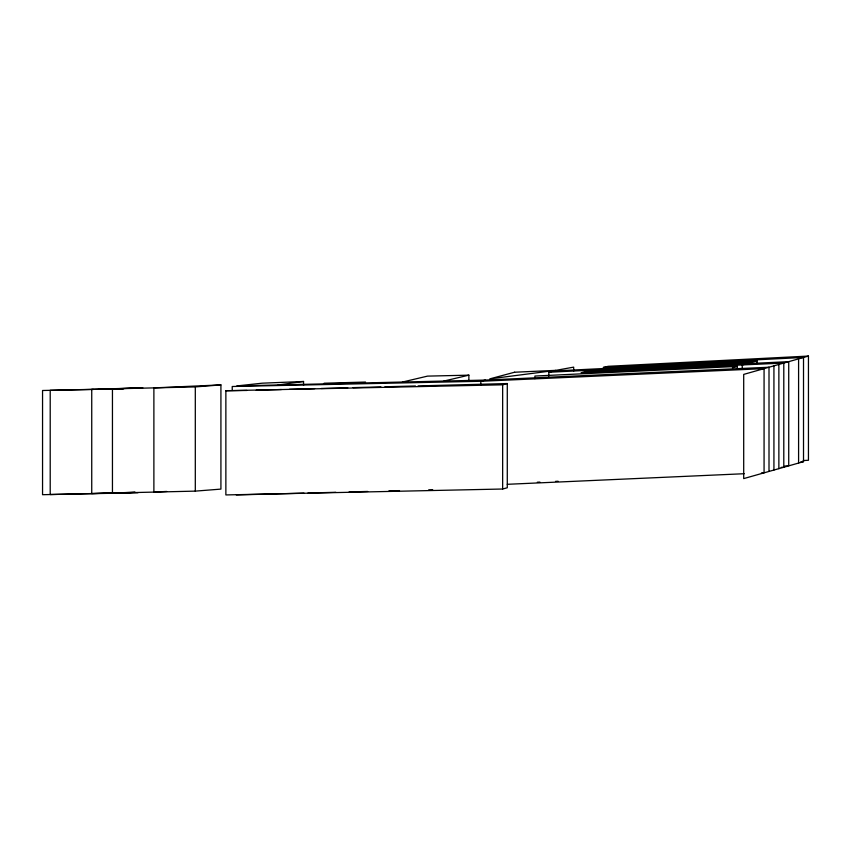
<?xml version="1.0" encoding="UTF-8"?>
<svg xmlns="http://www.w3.org/2000/svg" width="851" height="851" viewBox="0 0 851 851"><rect width="100%" height="100%" fill="white"/><g stroke="black" fill="none" stroke-linecap="round" stroke-linejoin="round"><path stroke-width="1.28" d="M548.831 376.216L548.831 372.259L555.788 370.366L573.68 367.132L573.68 371.089M808.45 356.069L743.7 374.397L743.7 478.602L803.514 461.667L803.514 357.463L603.263 367.451L608.188 366.302L808.45 356.069L808.45 460.274L803.142 460.551M732.381 367.792L737.306 366.419L737.306 369.057M502.654 384.812L507.281 383.556L507.281 487.761L502.654 489.017L225.866 494.931L225.866 390.726L502.654 384.812L502.654 489.017M747.178 363.6L742.242 364.941L581.095 372.77L585.733 371.493L788.728 361.654L788.728 465.859M757.039 363.558L757.039 360.92L752.114 362.26L548.831 372.259M769.006 471.443L769.006 367.238L485.304 380.078L480.804 381.28L232.227 386.503L232.227 390.46M402.449 382.035L427.521 376.121L468.869 375.163L468.869 380.44M443.871 381.057L468.869 375.163M278.16 384.96L303.541 381.482L303.541 385.439M195.304 386.918L220.92 384.897L220.92 489.102L195.304 491.123L50.209 494.537L50.209 390.332L195.304 386.918L195.304 491.123M553.586 371.004L757.039 360.92M166.69 491.452L153.882 492.101L153.882 387.896L220.92 384.897M800.865 461.806L803.514 461.667M737.306 366.419L534.907 376.046L534.907 378.684M784.835 466.04L787.43 465.923M537.332 482.219L539.928 482.102M555.512 481.379L558.107 481.262M781.197 467.369L783.792 467.252L783.792 363.047L742.242 364.941L742.242 368.898M507.281 484.304L744.21 473.72M761.422 472.954L764.07 472.837L764.07 368.632L480.804 381.28L480.804 385.237M303.541 381.482L262.225 383.184L236.738 385.939L485.304 380.078M135.16 492.303L91.738 493.559L91.738 389.354L142.819 387.833L112.449 388.864L112.449 493.08L134.894 492.303M324.114 383.227L365.526 382.056M246.939 390.449L225.866 390.726M256.225 390.194L281.436 389.535M289.393 389.322L314.604 388.652M321.231 388.481L347.772 387.779M353.08 387.63L380.94 386.897M384.918 386.79L415.426 385.982M418.086 385.918L507.281 383.556M236.323 494.931L303.988 493.144M307.966 493.037L335.826 492.293M349.091 491.942L367.675 491.452M388.896 490.889L399.513 490.612M428.702 489.836L432.68 489.729M93.44 389.45L42.55 390.492L42.55 494.697L137.979 492.729M98.684 389.332L123.565 388.822M798.589 358.856L798.589 463.061M778.867 364.441L778.867 468.646M773.931 365.834L773.931 470.05M514.578 372.227L489.793 378.876L555.788 370.366L514.578 372.227"/></g></svg>
